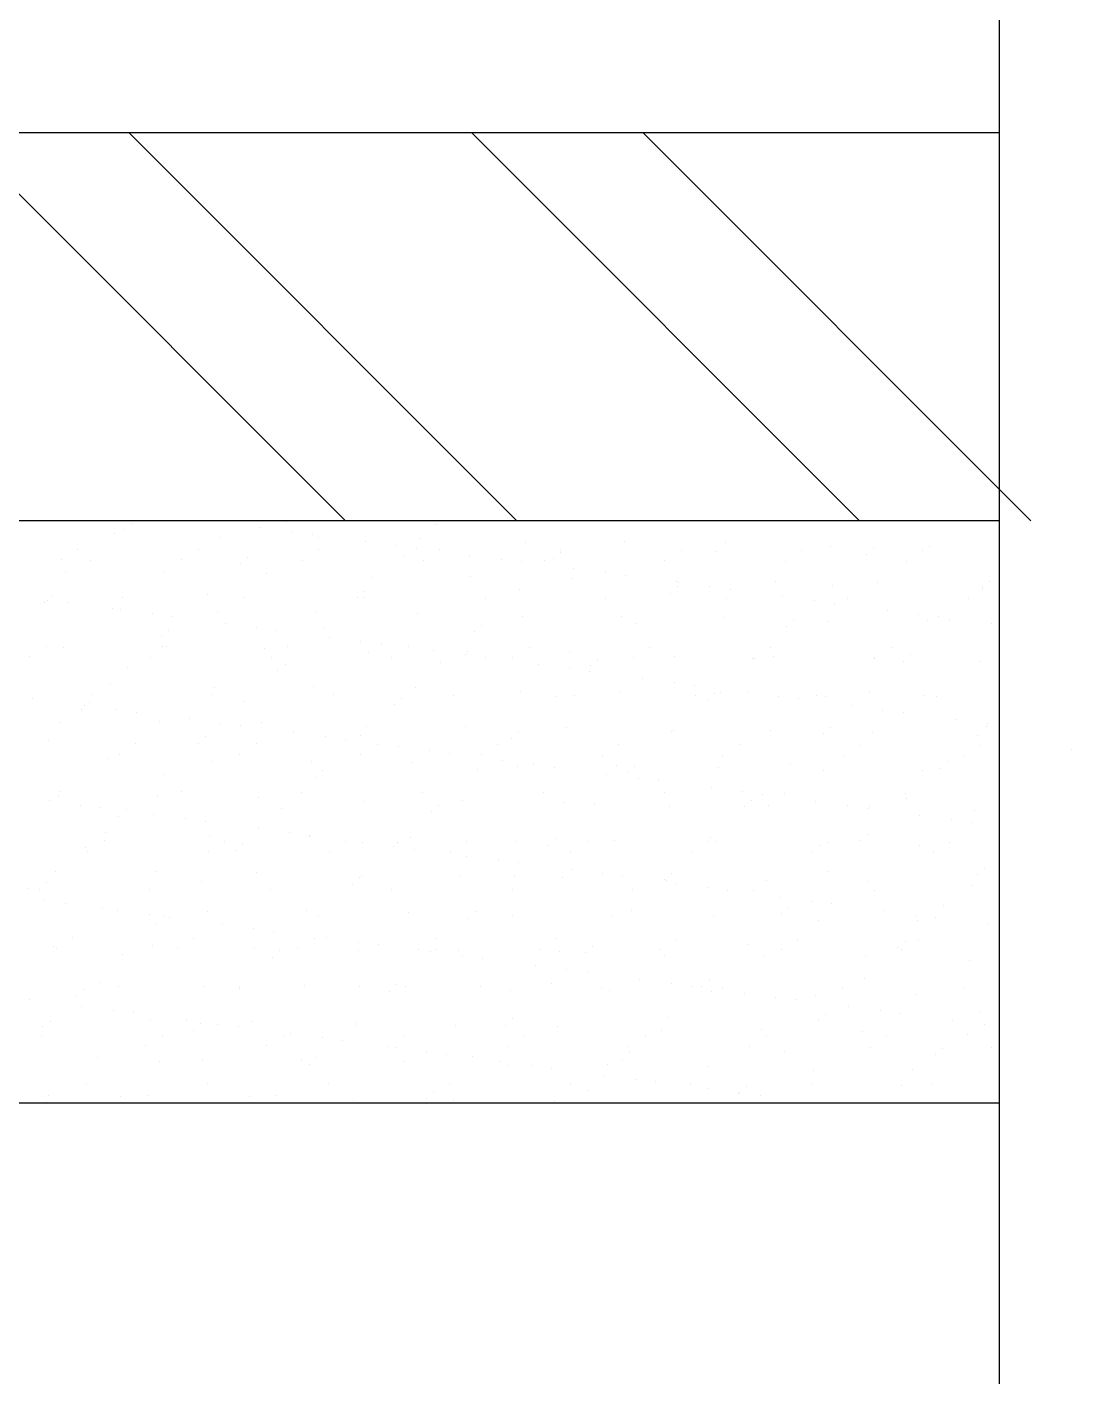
# Model space of a CAD drawing. Header units: metres. Extents: x -110103 to -108500, y -72902 to -71033.
# Drawn here: x -109480.1 to -109426.2, y -72679.2 to -72609.6 of the extents above; entities that cross this region are included whole.
import ezdxf

# ---------------------------------------------------------------- set-up
doc = ezdxf.new("R2010")
doc.units = ezdxf.units.M
for name, color, linetype in [('10', 8, 'Continuous'), ('10地线纹理填充', 8, 'Continuous'), ('15', 2, 'Continuous'), ('17', 1, 'Continuous'), ('20', 1, 'Continuous')]:
    doc.layers.add(name, color=color, linetype=linetype)

msp = doc.modelspace()

# ---------------------------------------------------------------- hatches: boundary and pattern name
at = {"layer": '10'}
h = msp.add_hatch(dxfattribs=at)
h.set_pattern_fill('AN31C', scale=100)
h.set_pattern_definition([(45, (0, 0), (-224.5064, 224.5064), [])])
h.paths.add_polyline_path([(-109727.08, -71824.47), (-109727.08, -71691.29), (-109727.08, -71658.91), (-109881.35, -71658.91), (-109881.35, -71845.92), (-109851.35, -71863.24), (-109911.35, -71863.24), (-109881.35, -71880.56), (-109881.35, -72092.36), (-109727.08, -72092.36)])
h.paths.add_polyline_path([(-109727.08, -72192.66), (-109881.35, -72192.66), (-109881.35, -72404.46), (-109911.35, -72421.78), (-109851.35, -72421.78), (-109881.35, -72439.1), (-109881.35, -72712.73), (-109697.56, -72712.73), (-109680.24, -72742.73), (-109680.24, -72682.73), (-109662.92, -72712.73), (-109429.91, -72712.73), (-109429.91, -72665.03), (-109727.08, -72665.03), (-109727.08, -72605.11), (-109727.08, -72471.93), (-109727.08, -72437.66)])

# ---------------------------------------------------------------- linework, layer by layer
at = {"layer": '10地线纹理填充'}
for p, q in [((-109463.63, -72635.03), (-109483.63, -72615.03)), ((-109454.79, -72635.03), (-109474.79, -72615.03)), ((-109437.12, -72635.03), (-109457.12, -72615.03)), ((-109428.28, -72635.03), (-109448.28, -72615.03)), ((-109475.04, -72635.48), (-109475.04, -72635.48)), ((-109474.67, -72635.14), (-109474.67, -72635.14)), ((-109468, -72635.37), (-109468, -72635.37)), ((-109466.66, -72635.08), (-109466.66, -72635.08)), ((-109466.37, -72635.59), (-109466.37, -72635.59)), ((-109458.91, -72635.24), (-109458.91, -72635.24)), ((-109431.18, -72635.04), (-109431.18, -72635.04)), ((-109475.52, -72635.7), (-109475.52, -72635.7)), ((-109470.12, -72635.89), (-109470.12, -72635.89)), ((-109465.33, -72635.72), (-109465.33, -72635.72)), ((-109465, -72635.87), (-109465, -72635.87)), ((-109462.61, -72636.08), (-109462.61, -72636.08)), ((-109460.99, -72636.3), (-109460.99, -72636.3)), ((-109459.77, -72635.93), (-109459.77, -72635.93)), ((-109454.37, -72636.13), (-109454.37, -72636.13)), ((-109449.25, -72636.1), (-109449.25, -72636.1)), ((-109444.02, -72636.17), (-109444.02, -72636.17)), ((-109477.46, -72636.49), (-109477.46, -72636.49)), ((-109471.23, -72636.5), (-109471.23, -72636.5)), ((-109468.66, -72636.9), (-109468.66, -72636.9)), ((-109465, -72636.51), (-109465, -72636.51)), ((-109460.65, -72636.83), (-109460.65, -72636.83)), ((-109459.95, -72636.43), (-109459.95, -72636.43)), ((-109458.77, -72636.52), (-109458.77, -72636.52)), ((-109457.23, -72636.79), (-109457.23, -72636.79)), ((-109452.9, -72636.99), (-109452.9, -72636.99)), ((-109452.54, -72636.54), (-109452.54, -72636.54)), ((-109452.53, -72636.65), (-109452.53, -72636.65)), ((-109446.32, -72636.55), (-109446.32, -72636.55)), ((-109444.53, -72636.59), (-109444.53, -72636.59)), ((-109440.09, -72636.56), (-109440.09, -72636.56)), ((-109438.61, -72636.36), (-109438.61, -72636.36)), ((-109436.78, -72636.75), (-109436.78, -72636.75)), ((-109436.41, -72636.41), (-109436.41, -72636.41)), ((-109433.86, -72636.57), (-109433.86, -72636.57)), ((-109433.5, -72636.34), (-109433.5, -72636.34)), ((-109478.3, -72637.03), (-109478.3, -72637.03)), ((-109476.78, -72637.08), (-109476.78, -72637.08)), ((-109472.94, -72637.67), (-109472.94, -72637.67)), ((-109472.07, -72637.04), (-109472.07, -72637.04)), ((-109469.02, -72637.24), (-109469.02, -72637.24)), ((-109465.84, -72637.05), (-109465.84, -72637.05)), ((-109459.62, -72637.06), (-109459.62, -72637.06)), ((-109455.6, -72637.01), (-109455.6, -72637.01)), ((-109454.56, -72637.14), (-109454.56, -72637.14)), ((-109453.39, -72637.07), (-109453.39, -72637.07)), ((-109451.85, -72637.5), (-109451.85, -72637.5)), ((-109447.16, -72637.08), (-109447.16, -72637.08)), ((-109440.93, -72637.1), (-109440.93, -72637.1)), ((-109434.7, -72637.11), (-109434.7, -72637.11)), ((-109478.06, -72637.7), (-109478.06, -72637.7)), ((-109467.71, -72637.74), (-109467.71, -72637.74)), ((-109462.31, -72637.94), (-109462.31, -72637.94)), ((-109457.19, -72637.91), (-109457.19, -72637.91)), ((-109451.96, -72637.98), (-109451.96, -72637.98)), ((-109450.22, -72637.71), (-109450.22, -72637.71)), ((-109449.18, -72637.85), (-109449.18, -72637.85)), ((-109446.55, -72638.17), (-109446.55, -72638.17)), ((-109446.46, -72638.21), (-109446.46, -72638.21)), ((-109441.44, -72638.15), (-109441.44, -72638.15)), ((-109438.52, -72638.34), (-109438.52, -72638.34)), ((-109436.2, -72638.21), (-109436.2, -72638.21)), ((-109430.4, -72638.16), (-109430.4, -72638.16)), ((-109478.77, -72638.9), (-109478.77, -72638.9)), ((-109475.11, -72638.97), (-109475.11, -72638.97)), ((-109470.76, -72638.83), (-109470.76, -72638.83)), ((-109468.88, -72638.98), (-109468.88, -72638.98)), ((-109463.01, -72638.99), (-109463.01, -72638.99)), ((-109462.65, -72639), (-109462.65, -72639)), ((-109462.64, -72638.66), (-109462.64, -72638.66)), ((-109456.42, -72639.01), (-109456.42, -72639.01)), ((-109454.64, -72638.59), (-109454.64, -72638.59)), ((-109450.2, -72639.02), (-109450.2, -72639.02)), ((-109446.89, -72638.75), (-109446.89, -72638.75)), ((-109446.52, -72638.41), (-109446.52, -72638.41)), ((-109444.84, -72638.42), (-109444.84, -72638.42)), ((-109443.97, -72639.03), (-109443.97, -72639.03)), ((-109443.79, -72638.56), (-109443.79, -72638.56)), ((-109441.08, -72638.92), (-109441.08, -72638.92)), ((-109437.74, -72639.04), (-109437.74, -72639.04)), ((-109431.51, -72639.05), (-109431.51, -72639.05)), ((-109430.8, -72638.41), (-109430.8, -72638.41)), ((-109430.76, -72638.5), (-109430.76, -72638.5)), ((-109479.14, -72639.24), (-109479.14, -72639.24)), ((-109478.98, -72639.11), (-109478.98, -72639.11)), ((-109477.94, -72639.24), (-109477.94, -72639.24)), ((-109475.65, -72639.55), (-109475.65, -72639.55)), ((-109475.22, -72639.6), (-109475.22, -72639.6)), ((-109470.25, -72639.74), (-109470.25, -72639.74)), ((-109465.13, -72639.72), (-109465.13, -72639.72)), ((-109439.45, -72639.13), (-109439.45, -72639.13)), ((-109438.41, -72639.27), (-109438.41, -72639.27)), ((-109435.69, -72639.63), (-109435.69, -72639.63)), ((-109473.6, -72639.81), (-109473.6, -72639.81)), ((-109472.56, -72639.95), (-109472.56, -72639.95)), ((-109469.84, -72640.31), (-109469.84, -72640.31)), ((-109459.9, -72639.79), (-109459.9, -72639.79)), ((-109456.63, -72640.41), (-109456.63, -72640.41)), ((-109454.49, -72639.98), (-109454.49, -72639.98)), ((-109449.38, -72639.96), (-109449.38, -72639.96)), ((-109448.63, -72640.34), (-109448.63, -72640.34)), ((-109444.14, -72640.02), (-109444.14, -72640.02)), ((-109440.51, -72640.16), (-109440.51, -72640.16)), ((-109438.74, -72640.22), (-109438.74, -72640.22)), ((-109434.07, -72639.84), (-109434.07, -72639.84)), ((-109433.62, -72640.19), (-109433.62, -72640.19)), ((-109433.03, -72639.98), (-109433.03, -72639.98)), ((-109432.5, -72640.1), (-109432.5, -72640.1)), ((-109430.31, -72640.33), (-109430.31, -72640.33)), ((-109473.12, -72640.99), (-109473.12, -72640.99)), ((-109472.75, -72640.66), (-109472.75, -72640.66)), ((-109468.21, -72640.52), (-109468.21, -72640.52)), ((-109467.17, -72640.66), (-109467.17, -72640.66)), ((-109464.75, -72640.59), (-109464.75, -72640.59)), ((-109464.46, -72641.02), (-109464.46, -72641.02)), ((-109457, -72640.75), (-109457, -72640.75)), ((-109440.88, -72640.5), (-109440.88, -72640.5)), ((-109479.07, -72641.5), (-109479.07, -72641.5)), ((-109478.19, -72641.55), (-109478.19, -72641.55)), ((-109473.07, -72641.53), (-109473.07, -72641.53)), ((-109472.84, -72641.51), (-109472.84, -72641.51)), ((-109467.83, -72641.59), (-109467.83, -72641.59)), ((-109466.62, -72641.52), (-109466.62, -72641.52)), ((-109462.83, -72641.23), (-109462.83, -72641.23)), ((-109462.43, -72641.79), (-109462.43, -72641.79)), ((-109461.79, -72641.37), (-109461.79, -72641.37)), ((-109460.39, -72641.53), (-109460.39, -72641.53)), ((-109459.07, -72641.73), (-109459.07, -72641.73)), ((-109457.32, -72641.76), (-109457.32, -72641.76)), ((-109454.16, -72641.54), (-109454.16, -72641.54)), ((-109452.08, -72641.83), (-109452.08, -72641.83)), ((-109447.93, -72641.56), (-109447.93, -72641.56)), ((-109441.7, -72641.57), (-109441.7, -72641.57)), ((-109435.48, -72641.58), (-109435.48, -72641.58)), ((-109479.92, -72642.04), (-109479.92, -72642.04)), ((-109473.69, -72642.05), (-109473.69, -72642.05)), ((-109467.46, -72642.06), (-109467.46, -72642.06)), ((-109466.74, -72642.41), (-109466.74, -72642.41)), ((-109461.23, -72642.07), (-109461.23, -72642.07)), ((-109458.74, -72642.34), (-109458.74, -72642.34)), ((-109457.45, -72641.94), (-109457.45, -72641.94)), ((-109456.41, -72642.08), (-109456.41, -72642.08)), ((-109455, -72642.08), (-109455, -72642.08)), ((-109453.69, -72642.44), (-109453.69, -72642.44)), ((-109450.99, -72642.5), (-109450.99, -72642.5)), ((-109450.62, -72642.17), (-109450.62, -72642.17)), ((-109448.78, -72642.09), (-109448.78, -72642.09)), ((-109446.68, -72642.03), (-109446.68, -72642.03)), ((-109442.62, -72642.1), (-109442.62, -72642.1)), ((-109442.55, -72642.1), (-109442.55, -72642.1)), ((-109441.56, -72642), (-109441.56, -72642)), ((-109436.33, -72642.07), (-109436.33, -72642.07)), ((-109436.32, -72642.12), (-109436.32, -72642.12)), ((-109434.86, -72642.26), (-109434.86, -72642.26)), ((-109434.49, -72641.92), (-109434.49, -72641.92)), ((-109430.93, -72642.26), (-109430.93, -72642.26)), ((-109474.86, -72642.59), (-109474.86, -72642.59)), ((-109467.11, -72642.75), (-109467.11, -72642.75)), ((-109452.06, -72642.65), (-109452.06, -72642.65)), ((-109451.02, -72642.79), (-109451.02, -72642.79)), ((-109448.31, -72643.14), (-109448.31, -72643.14)), ((-109475.77, -72643.4), (-109475.77, -72643.4)), ((-109470.37, -72643.6), (-109470.37, -72643.6)), ((-109465.26, -72643.57), (-109465.26, -72643.57)), ((-109460.02, -72643.64), (-109460.02, -72643.64)), ((-109454.62, -72643.83), (-109454.62, -72643.83)), ((-109449.5, -72643.81), (-109449.5, -72643.81)), ((-109446.68, -72643.36), (-109446.68, -72643.36)), ((-109445.64, -72643.5), (-109445.64, -72643.5)), ((-109444.61, -72643.92), (-109444.61, -72643.92)), ((-109444.27, -72643.88), (-109444.27, -72643.88)), ((-109442.92, -72643.85), (-109442.92, -72643.85)), ((-109436.6, -72643.85), (-109436.6, -72643.85)), ((-109479.78, -72644.18), (-109479.78, -72644.18)), ((-109477.07, -72644.54), (-109477.07, -72644.54)), ((-109476.85, -72644.41), (-109476.85, -72644.41)), ((-109476.72, -72643.98), (-109476.72, -72643.98)), ((-109470.5, -72643.99), (-109470.5, -72643.99)), ((-109468.85, -72644.34), (-109468.85, -72644.34)), ((-109464.27, -72644), (-109464.27, -72644)), ((-109461.1, -72644.5), (-109461.1, -72644.5)), ((-109460.73, -72644.17), (-109460.73, -72644.17)), ((-109458.04, -72644.02), (-109458.04, -72644.02)), ((-109452.73, -72644.1), (-109452.73, -72644.1)), ((-109451.81, -72644.03), (-109451.81, -72644.03)), ((-109445.58, -72644.04), (-109445.58, -72644.04)), ((-109444.97, -72644.26), (-109444.97, -72644.26)), ((-109441.3, -72644.07), (-109441.3, -72644.07)), ((-109440.26, -72644.2), (-109440.26, -72644.2)), ((-109439.35, -72644.05), (-109439.35, -72644.05)), ((-109438.87, -72644.07), (-109438.87, -72644.07)), ((-109437.54, -72644.56), (-109437.54, -72644.56)), ((-109433.75, -72644.05), (-109433.75, -72644.05)), ((-109433.13, -72644.06), (-109433.13, -72644.06)), ((-109477.22, -72644.75), (-109477.22, -72644.75)), ((-109475.44, -72644.75), (-109475.44, -72644.75)), ((-109474.4, -72644.89), (-109474.4, -72644.89)), ((-109471.68, -72645.24), (-109471.68, -72645.24)), ((-109435.91, -72644.78), (-109435.91, -72644.78)), ((-109434.87, -72644.91), (-109434.87, -72644.91)), ((-109432.16, -72645.27), (-109432.16, -72645.27)), ((-109478.31, -72645.41), (-109478.31, -72645.41)), ((-109473.2, -72645.38), (-109473.2, -72645.38)), ((-109470.06, -72645.46), (-109470.06, -72645.46)), ((-109469.02, -72645.6), (-109469.02, -72645.6)), ((-109467.96, -72645.45), (-109467.96, -72645.45)), ((-109466.3, -72645.95), (-109466.3, -72645.95)), ((-109462.56, -72645.64), (-109462.56, -72645.64)), ((-109457.44, -72645.62), (-109457.44, -72645.62)), ((-109454.72, -72645.92), (-109454.72, -72645.92)), ((-109452.21, -72645.68), (-109452.21, -72645.68)), ((-109446.81, -72645.88), (-109446.81, -72645.88)), ((-109446.71, -72645.85), (-109446.71, -72645.85)), ((-109441.69, -72645.85), (-109441.69, -72645.85)), ((-109438.96, -72646.01), (-109438.96, -72646.01)), ((-109438.59, -72645.68), (-109438.59, -72645.68)), ((-109436.45, -72645.92), (-109436.45, -72645.92)), ((-109430.59, -72645.61), (-109430.59, -72645.61)), ((-109430.53, -72645.48), (-109430.53, -72645.48)), ((-109478.96, -72646.34), (-109478.96, -72646.34)), ((-109474.46, -72646.52), (-109474.46, -72646.52)), ((-109471.21, -72646.51), (-109471.21, -72646.51)), ((-109470.84, -72646.17), (-109470.84, -72646.17)), ((-109468.23, -72646.53), (-109468.23, -72646.53)), ((-109464.67, -72646.17), (-109464.67, -72646.17)), ((-109463.63, -72646.3), (-109463.63, -72646.3)), ((-109462.84, -72646.1), (-109462.84, -72646.1)), ((-109462, -72646.54), (-109462, -72646.54)), ((-109460.92, -72646.66), (-109460.92, -72646.66)), ((-109455.78, -72646.55), (-109455.78, -72646.55)), ((-109455.09, -72646.26), (-109455.09, -72646.26)), ((-109449.55, -72646.56), (-109449.55, -72646.56)), ((-109443.32, -72646.58), (-109443.32, -72646.58)), ((-109437.09, -72646.59), (-109437.09, -72646.59)), ((-109431.05, -72646.12), (-109431.05, -72646.12)), ((-109430.86, -72646.6), (-109430.86, -72646.6)), ((-109475.9, -72647.26), (-109475.9, -72647.26)), ((-109475.3, -72647.06), (-109475.3, -72647.06)), ((-109469.08, -72647.07), (-109469.08, -72647.07)), ((-109465.38, -72647.43), (-109465.38, -72647.43)), ((-109462.85, -72647.08), (-109462.85, -72647.08)), ((-109459.29, -72646.88), (-109459.29, -72646.88)), ((-109458.25, -72647.01), (-109458.25, -72647.01)), ((-109456.62, -72647.09), (-109456.62, -72647.09)), ((-109455.53, -72647.37), (-109455.53, -72647.37)), ((-109450.39, -72647.1), (-109450.39, -72647.1)), ((-109444.16, -72647.11), (-109444.16, -72647.11)), ((-109437.93, -72647.12), (-109437.93, -72647.12)), ((-109432.58, -72647.43), (-109432.58, -72647.43)), ((-109431.71, -72647.13), (-109431.71, -72647.13)), ((-109426.21, -72646.83), (-109426.21, -72646.83)), ((-109472.95, -72648.1), (-109472.95, -72648.1)), ((-109470.5, -72647.45), (-109470.5, -72647.45)), ((-109464.83, -72647.92), (-109464.83, -72647.92)), ((-109460.15, -72647.49), (-109460.15, -72647.49)), ((-109456.83, -72647.85), (-109456.83, -72647.85)), ((-109454.75, -72647.69), (-109454.75, -72647.69)), ((-109453.91, -72647.59), (-109453.91, -72647.59)), ((-109452.87, -72647.72), (-109452.87, -72647.72)), ((-109450.15, -72648.08), (-109450.15, -72648.08)), ((-109449.63, -72647.66), (-109449.63, -72647.66)), ((-109449.07, -72648.02), (-109449.07, -72648.02)), ((-109448.71, -72647.68), (-109448.71, -72647.68)), ((-109444.39, -72647.73), (-109444.39, -72647.73)), ((-109440.7, -72647.61), (-109440.7, -72647.61)), ((-109438.99, -72647.92), (-109438.99, -72647.92)), ((-109433.88, -72647.9), (-109433.88, -72647.9)), ((-109432.95, -72647.77), (-109432.95, -72647.77)), ((-109465.2, -72648.26), (-109465.2, -72648.26)), ((-109448.52, -72648.29), (-109448.52, -72648.29)), ((-109447.48, -72648.43), (-109447.48, -72648.43)), ((-109444.77, -72648.79), (-109444.77, -72648.79)), ((-109478.91, -72649.47), (-109478.91, -72649.47)), ((-109478.44, -72649.26), (-109478.44, -72649.26)), ((-109478.34, -72648.99), (-109478.34, -72648.99)), ((-109473.32, -72649.23), (-109473.32, -72649.23)), ((-109472.11, -72649), (-109472.11, -72649)), ((-109468.09, -72649.3), (-109468.09, -72649.3)), ((-109465.88, -72649.01), (-109465.88, -72649.01)), ((-109462.69, -72649.5), (-109462.69, -72649.5)), ((-109459.65, -72649.02), (-109459.65, -72649.02)), ((-109457.57, -72649.47), (-109457.57, -72649.47)), ((-109453.43, -72649.04), (-109453.43, -72649.04)), ((-109447.2, -72649.05), (-109447.2, -72649.05)), ((-109443.14, -72649), (-109443.14, -72649)), ((-109442.69, -72649.43), (-109442.69, -72649.43)), ((-109442.1, -72649.14), (-109442.1, -72649.14)), ((-109440.97, -72649.06), (-109440.97, -72649.06)), ((-109439.38, -72649.5), (-109439.38, -72649.5)), ((-109434.74, -72649.07), (-109434.74, -72649.07)), ((-109434.69, -72649.36), (-109434.69, -72649.36)), ((-109477.29, -72649.69), (-109477.29, -72649.69)), ((-109476.24, -72649.82), (-109476.24, -72649.82)), ((-109474.94, -72649.92), (-109474.94, -72649.92)), ((-109473.53, -72650.18), (-109473.53, -72650.18)), ((-109466.94, -72649.86), (-109466.94, -72649.86)), ((-109459.19, -72650.02), (-109459.19, -72650.02)), ((-109458.82, -72649.68), (-109458.82, -72649.68)), ((-109452.33, -72649.54), (-109452.33, -72649.54)), ((-109450.81, -72649.61), (-109450.81, -72649.61)), ((-109446.93, -72649.73), (-109446.93, -72649.73)), ((-109443.06, -72649.77), (-109443.06, -72649.77)), ((-109441.82, -72649.71), (-109441.82, -72649.71)), ((-109437.76, -72649.71), (-109437.76, -72649.71)), ((-109436.72, -72649.85), (-109436.72, -72649.85)), ((-109436.58, -72649.78), (-109436.58, -72649.78)), ((-109434, -72650.21), (-109434, -72650.21)), ((-109431.18, -72649.97), (-109431.18, -72649.97)), ((-109475.31, -72650.26), (-109475.31, -72650.26)), ((-109471.9, -72650.39), (-109471.9, -72650.39)), ((-109470.86, -72650.53), (-109470.86, -72650.53)), ((-109468.14, -72650.89), (-109468.14, -72650.89)), ((-109432.37, -72650.42), (-109432.37, -72650.42)), ((-109431.33, -72650.56), (-109431.33, -72650.56)), ((-109476.08, -72651.53), (-109476.08, -72651.53)), ((-109476.03, -72651.11), (-109476.03, -72651.11)), ((-109470.62, -72651.3), (-109470.62, -72651.3)), ((-109469.85, -72651.54), (-109469.85, -72651.54)), ((-109466.52, -72651.1), (-109466.52, -72651.1)), ((-109465.51, -72651.28), (-109465.51, -72651.28)), ((-109465.48, -72651.24), (-109465.48, -72651.24)), ((-109463.62, -72651.55), (-109463.62, -72651.55)), ((-109462.76, -72651.6), (-109462.76, -72651.6)), ((-109460.93, -72651.61), (-109460.93, -72651.61)), ((-109460.27, -72651.35), (-109460.27, -72651.35)), ((-109457.39, -72651.56), (-109457.39, -72651.56)), ((-109454.87, -72651.54), (-109454.87, -72651.54)), ((-109452.8, -72651.43), (-109452.8, -72651.43)), ((-109451.16, -72651.57), (-109451.16, -72651.57)), ((-109449.76, -72651.52), (-109449.76, -72651.52)), ((-109444.93, -72651.58), (-109444.93, -72651.58)), ((-109444.8, -72651.36), (-109444.8, -72651.36)), ((-109444.52, -72651.58), (-109444.52, -72651.58)), ((-109438.71, -72651.59), (-109438.71, -72651.59)), ((-109437.05, -72651.53), (-109437.05, -72651.53)), ((-109436.68, -72651.19), (-109436.68, -72651.19)), ((-109432.48, -72651.61), (-109432.48, -72651.61)), ((-109477.05, -72651.86), (-109477.05, -72651.86)), ((-109476.92, -72652.06), (-109476.92, -72652.06)), ((-109470.69, -72652.08), (-109470.69, -72652.08)), ((-109469.3, -72652.02), (-109469.3, -72652.02)), ((-109468.93, -72651.68), (-109468.93, -72651.68)), ((-109464.46, -72652.09), (-109464.46, -72652.09)), ((-109461.14, -72651.81), (-109461.14, -72651.81)), ((-109460.09, -72651.95), (-109460.09, -72651.95)), ((-109458.23, -72652.1), (-109458.23, -72652.1)), ((-109453.17, -72651.77), (-109453.17, -72651.77)), ((-109452.01, -72652.11), (-109452.01, -72652.11)), ((-109445.78, -72652.12), (-109445.78, -72652.12)), ((-109439.55, -72652.13), (-109439.55, -72652.13)), ((-109439.12, -72651.78), (-109439.12, -72651.78)), ((-109434, -72651.75), (-109434, -72651.75)), ((-109433.32, -72652.14), (-109433.32, -72652.14)), ((-109457.38, -72652.31), (-109457.38, -72652.31)), ((-109455.75, -72652.52), (-109455.75, -72652.52)), ((-109454.71, -72652.66), (-109454.71, -72652.66)), ((-109430.67, -72652.94), (-109430.67, -72652.94)), ((-109479.04, -72653.68), (-109479.04, -72653.68)), ((-109478.56, -72653.11), (-109478.56, -72653.11)), ((-109473.45, -72653.09), (-109473.45, -72653.09)), ((-109471.04, -72653.61), (-109471.04, -72653.61)), ((-109468.21, -72653.15), (-109468.21, -72653.15)), ((-109462.92, -72653.43), (-109462.92, -72653.43)), ((-109462.81, -72653.35), (-109462.81, -72653.35)), ((-109457.69, -72653.33), (-109457.69, -72653.33)), ((-109454.91, -72653.37), (-109454.91, -72653.37)), ((-109452.46, -72653.39), (-109452.46, -72653.39)), ((-109451.99, -72653.02), (-109451.99, -72653.02)), ((-109450.37, -72653.23), (-109450.37, -72653.23)), ((-109449.33, -72653.37), (-109449.33, -72653.37)), ((-109447.16, -72653.53), (-109447.16, -72653.53)), ((-109447.06, -72653.59), (-109447.06, -72653.59)), ((-109446.79, -72653.19), (-109446.79, -72653.19)), ((-109441.94, -72653.56), (-109441.94, -72653.56)), ((-109438.79, -72653.12), (-109438.79, -72653.12)), ((-109436.71, -72653.63), (-109436.71, -72653.63)), ((-109431.04, -72653.28), (-109431.04, -72653.28)), ((-109479.96, -72654), (-109479.96, -72654)), ((-109479.41, -72654.02), (-109479.41, -72654.02)), ((-109473.73, -72654.01), (-109473.73, -72654.01)), ((-109467.5, -72654.02), (-109467.5, -72654.02)), ((-109463.28, -72653.77), (-109463.28, -72653.77)), ((-109461.27, -72654.03), (-109461.27, -72654.03)), ((-109455.04, -72654.04), (-109455.04, -72654.04)), ((-109448.81, -72654.05), (-109448.81, -72654.05)), ((-109446.61, -72653.72), (-109446.61, -72653.72)), ((-109444.98, -72653.94), (-109444.98, -72653.94)), ((-109443.94, -72654.08), (-109443.94, -72654.08)), ((-109442.59, -72654.07), (-109442.59, -72654.07)), ((-109436.36, -72654.08), (-109436.36, -72654.08)), ((-109431.3, -72653.82), (-109431.3, -72653.82)), ((-109479.13, -72654.62), (-109479.13, -72654.62)), ((-109478.09, -72654.76), (-109478.09, -72654.76)), ((-109476.15, -72654.96), (-109476.15, -72654.96)), ((-109441.23, -72654.43), (-109441.23, -72654.43)), ((-109440.78, -72654.94), (-109440.78, -72654.94)), ((-109439.6, -72654.65), (-109439.6, -72654.65)), ((-109438.56, -72654.78), (-109438.56, -72654.78)), ((-109432.78, -72654.88), (-109432.78, -72654.88)), ((-109475.37, -72655.12), (-109475.37, -72655.12)), ((-109473.75, -72655.33), (-109473.75, -72655.33)), ((-109473.4, -72655.77), (-109473.4, -72655.77)), ((-109473.03, -72655.44), (-109473.03, -72655.44)), ((-109472.71, -72655.47), (-109472.71, -72655.47)), ((-109470.75, -72655.16), (-109470.75, -72655.16)), ((-109465.63, -72655.13), (-109465.63, -72655.13)), ((-109465.02, -72655.37), (-109465.02, -72655.37)), ((-109460.4, -72655.2), (-109460.4, -72655.2)), ((-109457.27, -72655.53), (-109457.27, -72655.53)), ((-109456.9, -72655.19), (-109456.9, -72655.19)), ((-109455, -72655.39), (-109455, -72655.39)), ((-109449.88, -72655.37), (-109449.88, -72655.37)), ((-109448.9, -72655.12), (-109448.9, -72655.12)), ((-109444.65, -72655.44), (-109444.65, -72655.44)), ((-109441.15, -72655.28), (-109441.15, -72655.28)), ((-109439.24, -72655.63), (-109439.24, -72655.63)), ((-109435.84, -72655.14), (-109435.84, -72655.14)), ((-109434.22, -72655.36), (-109434.22, -72655.36)), ((-109434.13, -72655.61), (-109434.13, -72655.61)), ((-109433.18, -72655.49), (-109433.18, -72655.49)), ((-109469.99, -72655.82), (-109469.99, -72655.82)), ((-109468.36, -72656.04), (-109468.36, -72656.04)), ((-109467.32, -72656.18), (-109467.32, -72656.18)), ((-109430.46, -72655.85), (-109430.46, -72655.85)), ((-109478.69, -72656.97), (-109478.69, -72656.97)), ((-109478.53, -72657.07), (-109478.53, -72657.07)), ((-109477.69, -72656.53), (-109477.69, -72656.53)), ((-109473.57, -72656.94), (-109473.57, -72656.94)), ((-109472.31, -72657.08), (-109472.31, -72657.08)), ((-109471.46, -72656.55), (-109471.46, -72656.55)), ((-109468.34, -72657.01), (-109468.34, -72657.01)), ((-109466.08, -72657.09), (-109466.08, -72657.09)), ((-109465.23, -72656.56), (-109465.23, -72656.56)), ((-109464.61, -72656.53), (-109464.61, -72656.53)), ((-109462.98, -72656.75), (-109462.98, -72656.75)), ((-109461.94, -72656.88), (-109461.94, -72656.88)), ((-109459.85, -72657.11), (-109459.85, -72657.11)), ((-109459.01, -72656.57), (-109459.01, -72656.57)), ((-109459.01, -72657.12), (-109459.01, -72657.12)), ((-109457.82, -72657.18), (-109457.82, -72657.18)), ((-109453.62, -72657.12), (-109453.62, -72657.12)), ((-109452.78, -72656.58), (-109452.78, -72656.58)), ((-109450.89, -72656.95), (-109450.89, -72656.95)), ((-109447.39, -72657.13), (-109447.39, -72657.13)), ((-109446.55, -72656.59), (-109446.55, -72656.59)), ((-109442.89, -72656.88), (-109442.89, -72656.88)), ((-109441.16, -72657.14), (-109441.16, -72657.14)), ((-109440.32, -72656.6), (-109440.32, -72656.6)), ((-109435.14, -72657.04), (-109435.14, -72657.04)), ((-109434.94, -72657.15), (-109434.94, -72657.15)), ((-109434.77, -72656.7), (-109434.77, -72656.7)), ((-109434.09, -72656.61), (-109434.09, -72656.61)), ((-109475.14, -72657.37), (-109475.14, -72657.37)), ((-109467.38, -72657.53), (-109467.38, -72657.53)), ((-109467.02, -72657.19), (-109467.02, -72657.19)), ((-109462.94, -72657.2), (-109462.94, -72657.2)), ((-109459.22, -72657.24), (-109459.22, -72657.24)), ((-109457.6, -72657.46), (-109457.6, -72657.46)), ((-109456.55, -72657.59), (-109456.55, -72657.59)), ((-109452.59, -72657.25), (-109452.59, -72657.25)), ((-109451.26, -72657.28), (-109451.26, -72657.28)), ((-109447.18, -72657.44), (-109447.18, -72657.44)), ((-109442.07, -72657.42), (-109442.07, -72657.42)), ((-109436.83, -72657.48), (-109436.83, -72657.48)), ((-109431.43, -72657.68), (-109431.43, -72657.68)), ((-109453.84, -72657.95), (-109453.84, -72657.95)), ((-109452.21, -72658.16), (-109452.21, -72658.16)), ((-109451.17, -72658.3), (-109451.17, -72658.3)), ((-109477.13, -72659.19), (-109477.13, -72659.19)), ((-109476.28, -72658.82), (-109476.28, -72658.82)), ((-109475.34, -72659.02), (-109475.34, -72659.02)), ((-109470.88, -72659.01), (-109470.88, -72659.01)), ((-109469.12, -72659.12), (-109469.12, -72659.12)), ((-109469.11, -72659.03), (-109469.11, -72659.03)), ((-109465.76, -72658.99), (-109465.76, -72658.99)), ((-109462.89, -72659.04), (-109462.89, -72659.04)), ((-109461, -72658.95), (-109461, -72658.95)), ((-109460.53, -72659.05), (-109460.53, -72659.05)), ((-109456.66, -72659.05), (-109456.66, -72659.05)), ((-109455.12, -72659.25), (-109455.12, -72659.25)), ((-109453, -72658.88), (-109453, -72658.88)), ((-109450.43, -72659.06), (-109450.43, -72659.06)), ((-109450.01, -72659.22), (-109450.01, -72659.22)), ((-109448.45, -72658.66), (-109448.45, -72658.66)), ((-109446.83, -72658.87), (-109446.83, -72658.87)), ((-109445.79, -72659.01), (-109445.79, -72659.01)), ((-109445.25, -72659.04), (-109445.25, -72659.04)), ((-109444.88, -72658.7), (-109444.88, -72658.7)), ((-109444.2, -72659.07), (-109444.2, -72659.07)), ((-109437.97, -72659.09), (-109437.97, -72659.09)), ((-109436.88, -72658.63), (-109436.88, -72658.63)), ((-109431.74, -72659.1), (-109431.74, -72659.1)), ((-109479.93, -72659.69), (-109479.93, -72659.69)), ((-109477.5, -72659.53), (-109477.5, -72659.53)), ((-109461.37, -72659.28), (-109461.37, -72659.28)), ((-109444.77, -72659.29), (-109444.77, -72659.29)), ((-109443.07, -72659.37), (-109443.07, -72659.37)), ((-109441.44, -72659.58), (-109441.44, -72659.58)), ((-109440.4, -72659.72), (-109440.4, -72659.72)), ((-109439.37, -72659.49), (-109439.37, -72659.49)), ((-109434.25, -72659.46), (-109434.25, -72659.46)), ((-109477.22, -72660.05), (-109477.22, -72660.05)), ((-109475.59, -72660.27), (-109475.59, -72660.27)), ((-109474.55, -72660.4), (-109474.55, -72660.4)), ((-109446.99, -72660.63), (-109446.99, -72660.63)), ((-109438.87, -72660.46), (-109438.87, -72660.46)), ((-109437.69, -72660.08), (-109437.69, -72660.08)), ((-109436.06, -72660.29), (-109436.06, -72660.29)), ((-109435.02, -72660.43), (-109435.02, -72660.43)), ((-109430.86, -72660.39), (-109430.86, -72660.39)), ((-109479.24, -72661.12), (-109479.24, -72661.12)), ((-109478.82, -72660.82), (-109478.82, -72660.82)), ((-109473.7, -72660.8), (-109473.7, -72660.8)), ((-109471.83, -72660.76), (-109471.83, -72660.76)), ((-109471.48, -72661.28), (-109471.48, -72661.28)), ((-109471.11, -72660.95), (-109471.11, -72660.95)), ((-109470.21, -72660.97), (-109470.21, -72660.97)), ((-109469.17, -72661.11), (-109469.17, -72661.11)), ((-109468.46, -72660.86), (-109468.46, -72660.86)), ((-109463.11, -72660.88), (-109463.11, -72660.88)), ((-109463.06, -72661.06), (-109463.06, -72661.06)), ((-109457.95, -72661.03), (-109457.95, -72661.03)), ((-109455.36, -72661.04), (-109455.36, -72661.04)), ((-109454.99, -72660.7), (-109454.99, -72660.7)), ((-109452.71, -72661.1), (-109452.71, -72661.1)), ((-109447.31, -72661.29), (-109447.31, -72661.29)), ((-109442.19, -72661.27), (-109442.19, -72661.27)), ((-109439.24, -72660.79), (-109439.24, -72660.79)), ((-109436.96, -72661.34), (-109436.96, -72661.34)), ((-109432.3, -72660.79), (-109432.3, -72660.79)), ((-109430.68, -72661), (-109430.68, -72661)), ((-109479.31, -72661.54), (-109479.31, -72661.54)), ((-109473.08, -72661.55), (-109473.08, -72661.55)), ((-109466.85, -72661.57), (-109466.85, -72661.57)), ((-109466.45, -72661.47), (-109466.45, -72661.47)), ((-109464.82, -72661.68), (-109464.82, -72661.68)), ((-109463.78, -72661.82), (-109463.78, -72661.82)), ((-109460.62, -72661.58), (-109460.62, -72661.58)), ((-109454.39, -72661.59), (-109454.39, -72661.59)), ((-109448.16, -72661.6), (-109448.16, -72661.6)), ((-109441.94, -72661.61), (-109441.94, -72661.61)), ((-109435.71, -72661.62), (-109435.71, -72661.62)), ((-109431.56, -72661.53), (-109431.56, -72661.53)), ((-109476.4, -72662.67), (-109476.4, -72662.67)), ((-109473.92, -72662.09), (-109473.92, -72662.09)), ((-109467.69, -72662.1), (-109467.69, -72662.1)), ((-109465.1, -72662.7), (-109465.1, -72662.7)), ((-109461.46, -72662.11), (-109461.46, -72662.11)), ((-109461.07, -72662.18), (-109461.07, -72662.18)), ((-109459.44, -72662.39), (-109459.44, -72662.39)), ((-109458.4, -72662.53), (-109458.4, -72662.53)), ((-109457.1, -72662.63), (-109457.1, -72662.63)), ((-109455.24, -72662.13), (-109455.24, -72662.13)), ((-109449.01, -72662.14), (-109449.01, -72662.14)), ((-109448.98, -72662.46), (-109448.98, -72662.46)), ((-109442.78, -72662.15), (-109442.78, -72662.15)), ((-109440.98, -72662.39), (-109440.98, -72662.39)), ((-109436.55, -72662.16), (-109436.55, -72662.16)), ((-109433.22, -72662.55), (-109433.22, -72662.55)), ((-109432.85, -72662.21), (-109432.85, -72662.21)), ((-109430.32, -72662.17), (-109430.32, -72662.17)), ((-109473.22, -72662.88), (-109473.22, -72662.88)), ((-109471, -72662.87), (-109471, -72662.87)), ((-109465.89, -72662.84), (-109465.89, -72662.84)), ((-109465.47, -72663.04), (-109465.47, -72663.04)), ((-109460.65, -72662.91), (-109460.65, -72662.91)), ((-109455.68, -72662.89), (-109455.68, -72662.89)), ((-109455.25, -72663.1), (-109455.25, -72663.1)), ((-109454.06, -72663.1), (-109454.06, -72663.1)), ((-109453.01, -72663.24), (-109453.01, -72663.24)), ((-109450.13, -72663.08), (-109450.13, -72663.08)), ((-109449.35, -72662.79), (-109449.35, -72662.79)), ((-109444.9, -72663.14), (-109444.9, -72663.14)), ((-109439.5, -72663.34), (-109439.5, -72663.34)), ((-109434.38, -72663.31), (-109434.38, -72663.31)), ((-109476.96, -72664.03), (-109476.96, -72664.03)), ((-109470.73, -72664.04), (-109470.73, -72664.04)), ((-109464.5, -72664.05), (-109464.5, -72664.05)), ((-109458.27, -72664.06), (-109458.27, -72664.06)), ((-109452.04, -72664.07), (-109452.04, -72664.07)), ((-109450.3, -72663.6), (-109450.3, -72663.6)), ((-109448.67, -72663.81), (-109448.67, -72663.81)), ((-109447.63, -72663.95), (-109447.63, -72663.95)), ((-109445.82, -72664.08), (-109445.82, -72664.08)), ((-109439.59, -72664.09), (-109439.59, -72664.09)), ((-109433.36, -72664.11), (-109433.36, -72664.11)), ((-109478.94, -72664.67), (-109478.94, -72664.67)), ((-109475.21, -72664.7), (-109475.21, -72664.7)), ((-109473.83, -72664.65), (-109473.83, -72664.65)), ((-109468.59, -72664.72), (-109468.59, -72664.72)), ((-109467.21, -72664.63), (-109467.21, -72664.63)), ((-109459.46, -72664.8), (-109459.46, -72664.8)), ((-109459.09, -72664.46), (-109459.09, -72664.46)), ((-109451.09, -72664.39), (-109451.09, -72664.39)), ((-109444.91, -72664.3), (-109444.91, -72664.3)), ((-109443.34, -72664.55), (-109443.34, -72664.55)), ((-109443.29, -72664.52), (-109443.29, -72664.52)), ((-109442.97, -72664.21), (-109442.97, -72664.21)), ((-109442.25, -72664.65), (-109442.25, -72664.65)), ((-109434.96, -72664.14), (-109434.96, -72664.14)), ((-109479.06, -72664.99), (-109479.06, -72664.99)), ((-109463.19, -72664.91), (-109463.19, -72664.91)), ((-109458.07, -72664.89), (-109458.07, -72664.89)), ((-109452.84, -72664.95), (-109452.84, -72664.95)), ((-109439.53, -72665.01), (-109439.53, -72665.01))]:
    msp.add_line(p, q, dxfattribs=at)
at = {"layer": '15'}
for p, q in [((-109429.91, -72615.03), (-109609.08, -72615.03)), ((-109429.91, -72635.03), (-109609.08, -72635.03))]:
    msp.add_line(p, q, dxfattribs=at)
at = {"layer": '17'}
msp.add_line((-109727.08, -72665.03), (-109429.91, -72665.03), dxfattribs=at)
at = {"layer": '20'}
msp.add_line((-109429.91, -72597.93), (-109429.91, -72748.76), dxfattribs=at)

doc.saveas('drawing.dxf')
